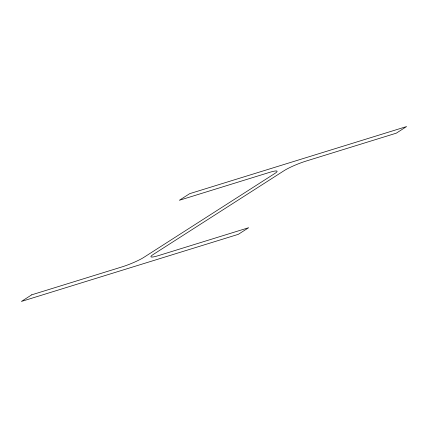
<?xml version="1.0" encoding="UTF-8"?>
<svg xmlns="http://www.w3.org/2000/svg" width="428" height="428" viewBox="0 0 428 428"><rect width="100%" height="100%" fill="white"/><g stroke="black" fill="none" stroke-linecap="round" stroke-linejoin="round"><path stroke-width="0.64" d="M31.731 294.822L21.4 301.44L238.326 234.33L248.657 227.712L158.451 255.618A17.131 2.177 -22.2 0 1 153.256 254.467L284.208 170.601A17.131 2.177 -22.2 0 1 306.063 161.083L396.269 133.178L406.6 126.56L189.674 193.67L179.343 200.288L269.549 172.382A17.131 2.177 -22.2 0 1 274.744 173.533L143.792 257.399A17.131 2.177 -22.2 0 1 121.937 266.917L31.731 294.822"/></g></svg>
